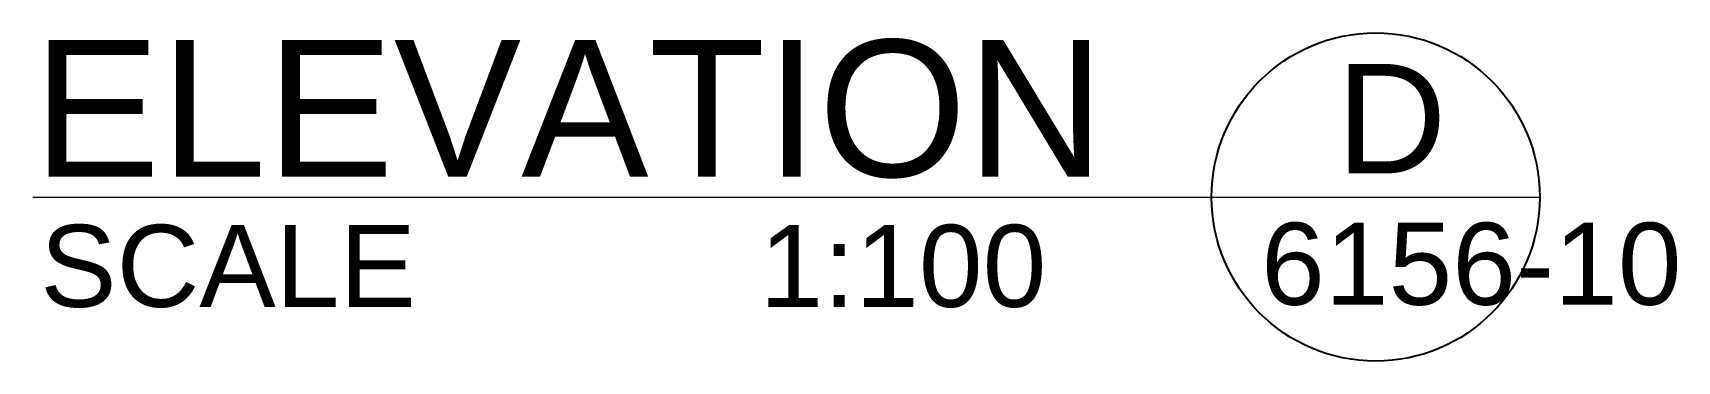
# Model space of a CAD drawing. Header units: millimetres. Extents: x -153298 to 620751, y -313239 to 250031.
# Drawn here: x 108216 to 111974, y 23815 to 24565 of the extents above; entities that cross this region are included whole.
import ezdxf

# ---------------------------------------------------------------- set-up
doc = ezdxf.new("R2010")
doc.units = ezdxf.units.MM
doc.layers.add('Text', color=3, linetype='Continuous', lineweight=0)
doc.styles.add('ROMANS', font='arial.ttf', dxfattribs={"width": 0.85})

msp = doc.modelspace()

# ---------------------------------------------------------------- linework, layer by layer
at = {"color": 3}
msp.add_circle((111285.1937, 24190.3363), 375, dxfattribs=at)
at = {"layer": 'Text', "color": 3}
msp.add_line((108215.8759, 24190.3363), (111660.1937, 24190.3363), dxfattribs=at)

# ---------------------------------------------------------------- texts
at = {"color": 5, "style": 'ROMANS'}
for s, height, p in [('ELEVATION', 312.5, (108215.8759, 24236.7147)), ('D', 250, (111195.1729, 24244.5116))]:
    msp.add_text(s, height=height, dxfattribs=at).set_placement(p)
at = {"color": 3, "style": 'ROMANS'}
msp.add_text('6156-10', height=187.5, dxfattribs=at).set_placement((111023.3184, 23943.9967))
at = {"layer": 'Text', "color": 3, "style": 'ROMANS'}
for s, p in [('SCALE', (108232.4415, 23939.1841)), ('1:100', (109877.1034, 23939.1841))]:
    msp.add_text(s, height=187.5, dxfattribs=at).set_placement(p)

doc.saveas('drawing.dxf')
